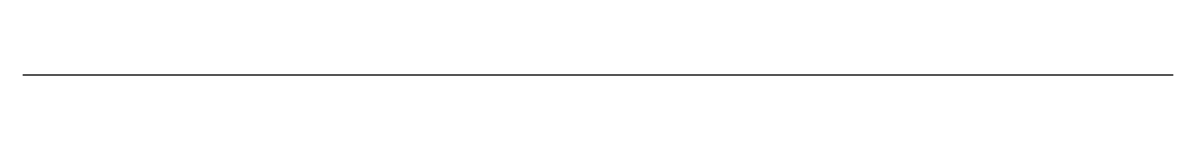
# Model space of a CAD drawing. Header units: metres. Extents: x 9000 to 9045, y 50 to 50.
import ezdxf

# ---------------------------------------------------------------- set-up
doc = ezdxf.new("R2010")
doc.units = ezdxf.units.M

msp = doc.modelspace()

# ---------------------------------------------------------------- linework, layer by layer
at = {"layer": 'VISTA_5'}
msp.add_line((9000, 50), (9045, 50), dxfattribs=at)

doc.saveas('drawing.dxf')
